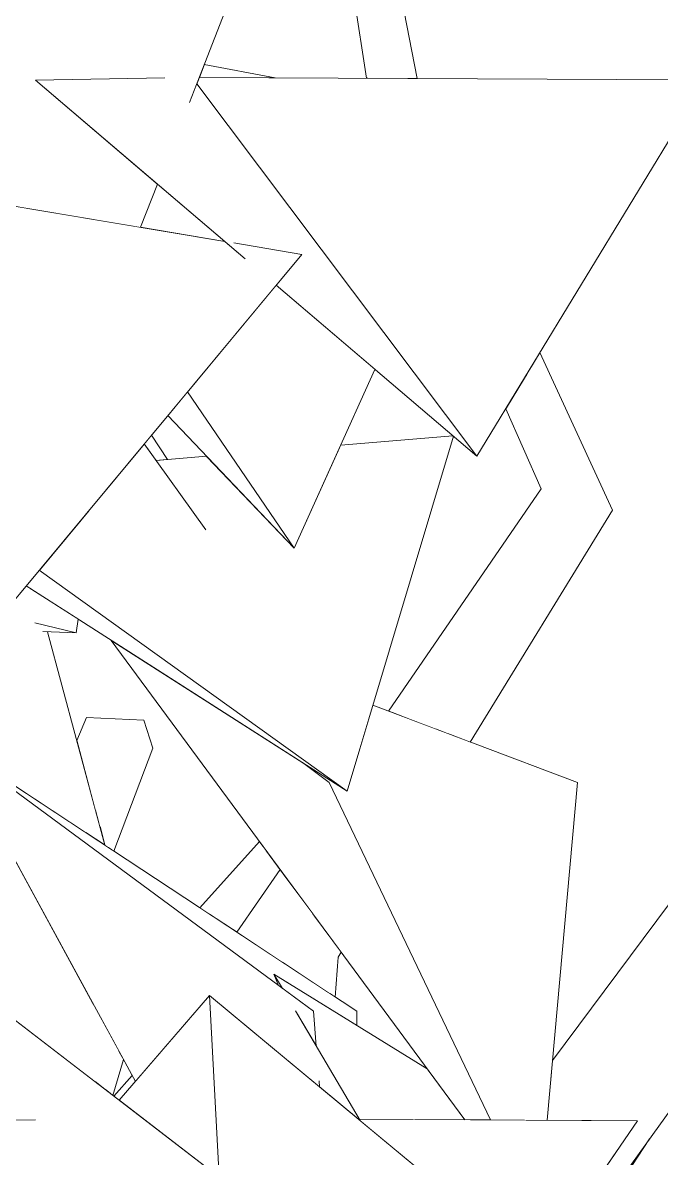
# Model space of a CAD drawing. Header units: millimetres. Extents: x -9413 to 8527, y -300 to 11224.
# Drawn here: x -5872 to -5548, y 3810 to 4386 of the extents above; entities that cross this region are included whole.
import ezdxf

# ---------------------------------------------------------------- set-up
doc = ezdxf.new("R2010")
doc.units = ezdxf.units.MM
doc.header["$MEASUREMENT"] = 0
doc.linetypes.add('Wipeout_Contour', pattern=[1000, 0, -1000])
doc.layers.add('Interior - Furniture', color=7, linetype='Continuous')
doc.layers.add('Interior - Furniture _Pen_No__4', color=7, linetype='Continuous', lineweight=20, true_color=0x029e21)

# ---------------------------------------------------------------- blocks, each defined once
blk = doc.blocks.new('Section Elem_40_6')
at = {"color": 254, "linetype": 'Wipeout_Contour', "lineweight": 0, "ltscale": 28986.58162}
blk.add_wipeout([(-5729.32, 4564.48), (-5697.5, 4358.08), (-5696.73, 4358.07), (-5715.66, 4565.58)], dxfattribs=at).dxf.layer = 'Interior - Furniture'
at = {"color": 254, "linetype": 'Wipeout_Contour', "lineweight": 0, "ltscale": 21693.539169}
blk.add_wipeout([(-5779.87, 4365.03), (-5782.41, 4358.52), (-5743.82, 4358.32)], dxfattribs=at).dxf.layer = 'Interior - Furniture'
at = {"color": 254, "linetype": 'Wipeout_Contour', "lineweight": 0, "ltscale": 28588.651452}
blk.add_wipeout([(-5810.3, 4172.57), (-5804.32, 4164.2), (-5798.57, 4164.67), (-5806.58, 4177.04)], dxfattribs=at).dxf.layer = 'Interior - Furniture'
at = {"color": 254, "linetype": 'Wipeout_Contour', "lineweight": 0, "ltscale": 27866.811363}
blk.add_wipeout([(-5608.81, 4149.82), (-5686.27, 4036.93), (-5674.88, 4032.63), (-5586.97, 4141.35)], dxfattribs=at).dxf.layer = 'Interior - Furniture'
at = {"color": 254, "linetype": 'Wipeout_Contour', "lineweight": 0, "ltscale": 35424.742255}
blk.add_wipeout([(-5839.59, 4033.67), (-5844.55, 4021.98), (-5844.26, 4020.87), (-5834.94, 3986.15), (-5810.55, 4032.42)], dxfattribs=at).dxf.layer = 'Interior - Furniture'
at = {"color": 254, "linetype": 'Wipeout_Contour', "lineweight": 0, "ltscale": 27957.745694}
blk.add_wipeout([(-5782.02, 3937.06), (-5777.2, 3933.89), (-5748.36, 3966.15), (-5751.82, 3970.84)], dxfattribs=at).dxf.layer = 'Interior - Furniture'
at = {"color": 254, "linetype": 'Wipeout_Contour', "lineweight": 0, "ltscale": 20842.54383}
blk.add_wipeout([(-5745.03, 3912.71), (-5740.23, 3909.54), (-5739.59, 3912.13)], dxfattribs=at).dxf.layer = 'Interior - Furniture'
at = {"color": 254, "linetype": 'Wipeout_Contour', "lineweight": 0, "ltscale": 40379.005086}
blk.add_wipeout([(-5553.72, 3819.86), (-5569.79, 3795.46), (-5559.9, 3789.34), (-5455.69, 3907.09), (-5468.49, 3906.11), (-5528.97, 3854.26)], dxfattribs=at).dxf.layer = 'Interior - Furniture'
at = {"color": 254, "linetype": 'Wipeout_Contour', "lineweight": 0, "ltscale": 27917.575213}
blk.add_wipeout([(-5826.21, 3841.95), (-5825.77, 3841.62), (-5816.42, 3852.08), (-5820.86, 3860.21)], dxfattribs=at).dxf.layer = 'Interior - Furniture'
at = {"color": 254, "linetype": 'Wipeout_Contour', "lineweight": 0, "ltscale": 21646.279854}
blk.add_wipeout([(-5679.4, 4357.98), (-5715.66, 4565.58), (-5696.73, 4358.07)], dxfattribs=at).dxf.layer = 'Interior - Furniture'
at = {"color": 254, "linetype": 'Wipeout_Contour', "lineweight": 0, "ltscale": 21008.85957}
blk.add_wipeout([(-5624.27, 4194.5), (-5626.77, 4190.37), (-5608.81, 4149.82)], dxfattribs=at).dxf.layer = 'Interior - Furniture'
at = {"color": 254, "linetype": 'Wipeout_Contour', "lineweight": 0, "ltscale": 28566.773927}
blk.add_wipeout([(-5838.44, 4138.72), (-5779.07, 4128.88), (-5810.3, 4172.57), (-5822.47, 4157.93)], dxfattribs=at).dxf.layer = 'Interior - Furniture'
at = {"color": 254, "linetype": 'Wipeout_Contour', "lineweight": 0, "ltscale": 20864.666971}
blk.add_wipeout([(-5586.97, 4141.35), (-5674.88, 4032.63), (-5662.48, 4027.94)], dxfattribs=at).dxf.layer = 'Interior - Furniture'
at = {"color": 254, "linetype": 'Wipeout_Contour', "lineweight": 0, "ltscale": 57157.982794}
blk.add_wipeout([(-5897.76, 4063.57), (-5894.62, 4011.22), (-5839.88, 3975.18), (-5870.54, 4100.1), (-5880.19, 4088.49), (-5882.42, 4085.33), (-5875.85, 4083.31), (-5883.78, 4083.4)], dxfattribs=at).dxf.layer = 'Interior - Furniture'
at = {"color": 254, "linetype": 'Wipeout_Contour', "lineweight": 0, "ltscale": 21198.822909}
blk.add_wipeout([(-5810.55, 4032.42), (-5834.94, 3986.15), (-5832.76, 3978)], dxfattribs=at).dxf.layer = 'Interior - Furniture'
at = {"color": 254, "linetype": 'Wipeout_Contour', "lineweight": 0, "ltscale": 27918.781177}
blk.add_wipeout([(-5777.2, 3933.89), (-5763.27, 3924.72), (-5741.36, 3956.65), (-5748.36, 3966.15)], dxfattribs=at).dxf.layer = 'Interior - Furniture'
at = {"color": 254, "linetype": 'Wipeout_Contour', "lineweight": 0, "ltscale": 47431.457919}
blk.add_wipeout([(-5602.97, 3859.62), (-5605.7, 3829.35), (-5568.85, 3829.15), (-5494.52, 3904.12), (-5519.04, 3902.25), (-5525.84, 3929.5), (-5543.55, 3939.26)], dxfattribs=at).dxf.layer = 'Interior - Furniture'
at = {"color": 254, "linetype": 'Wipeout_Contour', "lineweight": 0, "ltscale": 20835.660966}
blk.add_wipeout([(-5739.59, 3912.13), (-5740.23, 3909.54), (-5739.96, 3909.36)], dxfattribs=at).dxf.layer = 'Interior - Furniture'
at = {"color": 254, "linetype": 'Wipeout_Contour', "lineweight": 0, "ltscale": 35120.014981}
blk.add_wipeout([(-5888.04, 3901.88), (-5891.66, 3892.19), (-5835.11, 3848.78), (-5825.06, 3867.93), (-5835.95, 3887.88)], dxfattribs=at).dxf.layer = 'Interior - Furniture'
at = {"color": 254, "linetype": 'Wipeout_Contour', "lineweight": 0, "ltscale": 20221.213066}
blk.add_wipeout([(-5570.82, 3796.1), (-5569.79, 3795.46), (-5553.72, 3819.86)], dxfattribs=at).dxf.layer = 'Interior - Furniture'
at = {"color": 254, "linetype": 'Wipeout_Contour', "lineweight": 0, "ltscale": 28946.062138}
blk.add_wipeout([(-5715.66, 4565.58), (-5679.4, 4357.98), (-5679.28, 4357.98), (-5712.58, 4566.31)], dxfattribs=at).dxf.layer = 'Interior - Furniture'
at = {"color": 254, "linetype": 'Wipeout_Contour', "lineweight": 0, "ltscale": 27787.1216}
blk.add_wipeout([(-5662.48, 4027.94), (-5656.05, 4025.52), (-5572.56, 4138.85), (-5586.97, 4141.35)], dxfattribs=at).dxf.layer = 'Interior - Furniture'
at = {"color": 254, "linetype": 'Wipeout_Contour', "lineweight": 0, "ltscale": 35296.780918}
blk.add_wipeout([(-5810.55, 4032.42), (-5832.76, 3978), (-5830.31, 3968.87), (-5828.5, 3967.68), (-5805.99, 4018.17)], dxfattribs=at).dxf.layer = 'Interior - Furniture'
at = {"color": 254, "linetype": 'Wipeout_Contour', "lineweight": 0, "ltscale": 21194.563562}
blk.add_wipeout([(-5835.95, 3887.88), (-5893.55, 3993.52), (-5888.04, 3901.88)], dxfattribs=at).dxf.layer = 'Interior - Furniture'
at = {"color": 254, "linetype": 'Wipeout_Contour', "lineweight": 0, "ltscale": 27885.942014}
blk.add_wipeout([(-5741.36, 3956.65), (-5763.27, 3924.72), (-5762.52, 3924.22), (-5738.95, 3953.38)], dxfattribs=at).dxf.layer = 'Interior - Furniture'
at = {"color": 254, "linetype": 'Wipeout_Contour', "lineweight": 0, "ltscale": 27730.360496}
blk.add_wipeout([(-5739.96, 3909.36), (-5715.92, 3893.53), (-5711.8, 3912.17), (-5739.59, 3912.13)], dxfattribs=at).dxf.layer = 'Interior - Furniture'
at = {"color": 254, "linetype": 'Wipeout_Contour', "lineweight": 0, "ltscale": 40480.059842}
blk.add_wipeout([(-5559.8, 3829.1), (-5579.05, 3801.19), (-5570.82, 3796.1), (-5493.01, 3904.24), (-5494.52, 3904.12), (-5568.85, 3829.15)], dxfattribs=at).dxf.layer = 'Interior - Furniture'
at = {"color": 254, "linetype": 'Wipeout_Contour', "lineweight": 0, "ltscale": 27955.4373}
blk.add_wipeout([(-5835.11, 3848.78), (-5830.01, 3844.86), (-5823.32, 3864.74), (-5825.06, 3867.93)], dxfattribs=at).dxf.layer = 'Interior - Furniture'
at = {"color": 254, "linetype": 'Wipeout_Contour', "lineweight": 0, "ltscale": 21624.501064}
blk.add_wipeout([(-5671.67, 4357.94), (-5712.58, 4566.31), (-5679.28, 4357.98)], dxfattribs=at).dxf.layer = 'Interior - Furniture'
at = {"color": 254, "linetype": 'Wipeout_Contour', "lineweight": 0, "ltscale": 20813.839528}
blk.add_wipeout([(-5656.05, 4025.52), (-5644.79, 4021.26), (-5572.56, 4138.85)], dxfattribs=at).dxf.layer = 'Interior - Furniture'
at = {"color": 254, "linetype": 'Wipeout_Contour', "lineweight": 0, "ltscale": 57052.51559}
blk.add_wipeout([(-5870.3, 4100.39), (-5870.54, 4100.1), (-5839.88, 3975.18), (-5839.65, 3975.02), (-5865.17, 4079.94), (-5865.86, 4081.77), (-5868.83, 4094.07), (-5869.07, 4095.04)], dxfattribs=at).dxf.layer = 'Interior - Furniture'
at = {"color": 254, "linetype": 'Wipeout_Contour', "lineweight": 0, "ltscale": 21158.676535}
blk.add_wipeout([(-5828.5, 3967.68), (-5825.84, 3965.92), (-5805.99, 4018.17)], dxfattribs=at).dxf.layer = 'Interior - Furniture'
at = {"color": 254, "linetype": 'Wipeout_Contour', "lineweight": 0, "ltscale": 34783.764857}
blk.add_wipeout([(-5762.52, 3924.22), (-5745.03, 3912.71), (-5739.59, 3912.13), (-5724.85, 3934.27), (-5738.95, 3953.38)], dxfattribs=at).dxf.layer = 'Interior - Furniture'
at = {"color": 254, "linetype": 'Wipeout_Contour', "lineweight": 0, "ltscale": 20751.925979}
blk.add_wipeout([(-5715.92, 3893.53), (-5713.32, 3891.82), (-5711.8, 3912.17)], dxfattribs=at).dxf.layer = 'Interior - Furniture'
at = {"color": 254, "linetype": 'Wipeout_Contour', "lineweight": 0, "ltscale": 27940.679447}
blk.add_wipeout([(-5830.01, 3844.86), (-5828.23, 3843.5), (-5821.89, 3862.11), (-5823.32, 3864.74)], dxfattribs=at).dxf.layer = 'Interior - Furniture'
at = {"color": 254, "linetype": 'Wipeout_Contour', "lineweight": 0, "ltscale": 27965.022439}
blk.add_wipeout([(-5616.07, 4207.98), (-5624.27, 4194.5), (-5608.81, 4149.82), (-5586.97, 4141.35)], dxfattribs=at).dxf.layer = 'Interior - Furniture'
at = {"color": 254, "linetype": 'Wipeout_Contour', "lineweight": 0, "ltscale": 28636.004014}
blk.add_wipeout([(-5870.26, 4100.44), (-5870.3, 4100.39), (-5869.07, 4095.04), (-5868.32, 4099.2)], dxfattribs=at).dxf.layer = 'Interior - Furniture'
at = {"color": 254, "linetype": 'Wipeout_Contour', "lineweight": 0, "ltscale": 35540.47985}
blk.add_wipeout([(-5865.17, 4079.94), (-5839.65, 3975.02), (-5830.31, 3968.87), (-5859.38, 4077.25), (-5861.85, 4077.36)], dxfattribs=at).dxf.layer = 'Interior - Furniture'
at = {"color": 254, "linetype": 'Wipeout_Contour', "lineweight": 0, "ltscale": 20838.202362}
blk.add_wipeout([(-5724.85, 3934.27), (-5739.59, 3912.13), (-5724.06, 3933.2)], dxfattribs=at).dxf.layer = 'Interior - Furniture'
at = {"color": 254, "linetype": 'Wipeout_Contour', "lineweight": 0, "ltscale": 27931.448858}
blk.add_wipeout([(-5828.23, 3843.5), (-5826.21, 3841.95), (-5820.86, 3860.21), (-5821.89, 3862.11)], dxfattribs=at).dxf.layer = 'Interior - Furniture'
at = {"color": 254, "linetype": 'Wipeout_Contour', "lineweight": 0, "ltscale": 20989.990474}
blk.add_wipeout([(-5614.46, 4210.62), (-5616.07, 4207.98), (-5586.97, 4141.35)], dxfattribs=at).dxf.layer = 'Interior - Furniture'
at = {"color": 254, "linetype": 'Wipeout_Contour', "lineweight": 0, "ltscale": 28627.980501}
blk.add_wipeout([(-5869.07, 4095.04), (-5868.83, 4094.07), (-5867.78, 4098.86), (-5868.32, 4099.2)], dxfattribs=at).dxf.layer = 'Interior - Furniture'
at = {"color": 254, "linetype": 'Wipeout_Contour', "lineweight": 0, "ltscale": 27737.488541}
blk.add_wipeout([(-5724.06, 3933.2), (-5739.59, 3912.13), (-5711.8, 3912.17), (-5710.32, 3914.58)], dxfattribs=at).dxf.layer = 'Interior - Furniture'
at = {"color": 254, "linetype": 'Wipeout_Contour', "lineweight": 0, "ltscale": 97742.016588}
blk.add_wipeout([(-5896.39, 3895.82), (-5924.06, 3784.93), (-5917.34, 3768.37), (-5875.32, 3803), (-5905.22, 3829.1), (-5865.57, 3829.62), (-5825.9, 3759.85), (-5858.69, 3788.48), (-5897.58, 3686.66), (-5906.46, 3698.67), (-5914.94, 3671.16), (-5862.05, 3708.9), (-5862.16, 3708.74), (-5779.69, 3806.24)], dxfattribs=at).dxf.layer = 'Interior - Furniture'
at = {"color": 254, "linetype": 'Wipeout_Contour', "lineweight": 0, "ltscale": 27932.528205}
blk.add_wipeout([(-5609.4, 4218.94), (-5614.46, 4210.62), (-5586.97, 4141.35), (-5572.56, 4138.85)], dxfattribs=at).dxf.layer = 'Interior - Furniture'
at = {"color": 254, "linetype": 'Wipeout_Contour', "lineweight": 0, "ltscale": 35714.717932}
blk.add_wipeout([(-5867.78, 4098.86), (-5868.83, 4094.07), (-5865.86, 4081.77), (-5844.96, 4076.6), (-5843.94, 4083.61)], dxfattribs=at).dxf.layer = 'Interior - Furniture'
at = {"color": 254, "linetype": 'Wipeout_Contour', "lineweight": 0, "ltscale": 28556.793809}
blk.add_wipeout([(-5865.86, 4081.77), (-5865.17, 4079.94), (-5861.85, 4077.36), (-5844.96, 4076.6)], dxfattribs=at).dxf.layer = 'Interior - Furniture'
at = {"color": 254, "linetype": 'Wipeout_Contour', "lineweight": 0, "ltscale": 108895.881311}
blk.add_wipeout([(-5940.56, 4303.99), (-5936.76, 4273.64), (-5935.85, 4273.65), (-5936.66, 4272.87), (-5909.19, 4053.61), (-5730.36, 4268.73), (-5764.88, 4274.52), (-5759.06, 4266.44), (-5769.45, 4275.29), (-5891.78, 4295.81), (-5880.12, 4272.6), (-5904.24, 4297.9), (-5913.61, 4299.47), (-5898.3, 4274.48), (-5923.62, 4301.15)], dxfattribs=at).dxf.layer = 'Interior - Furniture'
at = {"color": 254, "linetype": 'Wipeout_Contour', "lineweight": 0, "ltscale": 21625.557684}
blk.add_wipeout([(-5803.6, 4304.38), (-5812.18, 4282.46), (-5769.45, 4275.29)], dxfattribs=at).dxf.layer = 'Interior - Furniture'
at = {"color": 254, "linetype": 'Wipeout_Contour', "lineweight": 0, "ltscale": 70846.183816}
blk.add_wipeout([(-5838.44, 4138.72), (-5863.63, 4108.41), (-5707.33, 3996.28), (-5653.34, 4176.39), (-5653.65, 4176.66), (-5710.57, 4171.95), (-5734.27, 4119.67), (-5778.75, 4166.31), (-5804.32, 4164.2), (-5779.07, 4128.88)], dxfattribs=at).dxf.layer = 'Interior - Furniture'
at = {"color": 254, "linetype": 'Wipeout_Contour', "lineweight": 0, "ltscale": 28439.446565}
blk.add_wipeout([(-5788.37, 4198.94), (-5734.27, 4119.67), (-5693.18, 4210.32), (-5743.37, 4253.08)], dxfattribs=at).dxf.layer = 'Interior - Furniture'
at = {"color": 254, "linetype": 'Wipeout_Contour', "lineweight": 0, "ltscale": 21287.458112}
blk.add_wipeout([(-5870.26, 4100.44), (-5707.33, 3996.28), (-5863.63, 4108.41)], dxfattribs=at).dxf.layer = 'Interior - Furniture'
at = {"layer": 'Interior - Furniture _Pen_No__4', "linetype": 'Continuous'}
for p, q in [((-5865.86, 4081.77), (-5844.96, 4076.6)), ((-5844.96, 4076.6), (-5843.94, 4083.61)), ((-5844.96, 4076.6), (-5861.85, 4077.36))]:
    blk.add_line(p, q, dxfattribs=at)
at = {"color": 254, "linetype": 'Wipeout_Contour', "lineweight": 0, "ltscale": 21363.615002}
blk.add_wipeout([(-5788.37, 4198.94), (-5798.38, 4186.9), (-5734.27, 4119.67)], dxfattribs=at).dxf.layer = 'Interior - Furniture'
at = {"color": 254, "linetype": 'Wipeout_Contour', "lineweight": 0, "ltscale": 48395.714399}
blk.add_wipeout([(-5707.33, 3996.28), (-5729.31, 4010.33), (-5716.41, 4000.66), (-5634.46, 3829.5), (-5605.7, 3829.35), (-5590.25, 4000.66), (-5694.24, 4039.94)], dxfattribs=at).dxf.layer = 'Interior - Furniture'
at = {"layer": 'Interior - Furniture _Pen_No__4', "linetype": 'Continuous'}
blk.add_line((-5602.97, 3859.62), (-5543.55, 3939.26), dxfattribs=at)
at = {"color": 254, "linetype": 'Wipeout_Contour', "lineweight": 0, "ltscale": 28531.150133}
blk.add_wipeout([(-5782.41, 4358.52), (-5783.67, 4355.3), (-5641.45, 4166.26), (-5525.29, 4357.18)], dxfattribs=at).dxf.layer = 'Interior - Furniture'
at = {"color": 254, "linetype": 'Wipeout_Contour', "lineweight": 0, "ltscale": 34716.629823}
blk.add_wipeout([(-5729.31, 4010.33), (-5827.04, 4072.81), (-5647.61, 3829.57), (-5634.46, 3829.5), (-5716.41, 4000.66)], dxfattribs=at).dxf.layer = 'Interior - Furniture'
at = {"layer": 'Interior - Furniture _Pen_No__4', "linetype": 'Continuous'}
for p, q in [((-5572.56, 4138.85), (-5609.4, 4218.94)), ((-5608.81, 4149.82), (-5626.77, 4190.37)), ((-5686.27, 4036.93), (-5608.81, 4149.82)), ((-5644.79, 4021.26), (-5572.56, 4138.85)), ((-5590.25, 4000.66), (-5694.24, 4039.94)), ((-5839.59, 4033.67), (-5810.55, 4032.42))]:
    blk.add_line(p, q, dxfattribs=at)
at = {"color": 254, "linetype": 'Wipeout_Contour', "lineweight": 0, "ltscale": 64689.053399}
blk.add_wipeout([(-5865.58, 4357.18), (-5759.06, 4266.44), (-5764.88, 4274.52), (-5730.36, 4268.73), (-5743.37, 4253.08), (-5641.45, 4166.26), (-5783.67, 4355.3), (-5787.42, 4345.74), (-5799.8, 4358.3)], dxfattribs=at).dxf.layer = 'Interior - Furniture'
at = {"color": 254, "linetype": 'Wipeout_Contour', "lineweight": 0, "ltscale": 48252.646707}
blk.add_wipeout([(-5744.45, 3903.5), (-5740.16, 3896.21), (-5724.43, 3884.61), (-5722.97, 3867), (-5701.12, 3829.86), (-5647.61, 3829.57), (-5666.65, 3855.38)], dxfattribs=at).dxf.layer = 'Interior - Furniture'
at = {"color": 254, "linetype": 'Wipeout_Contour', "lineweight": 0, "ltscale": 20977.131935}
blk.add_wipeout([(-5865.57, 3829.62), (-5905.22, 3829.1), (-5825.9, 3759.85)], dxfattribs=at).dxf.layer = 'Interior - Furniture'
at = {"layer": 'Interior - Furniture _Pen_No__4', "linetype": 'Continuous'}
for p, q in [((-5697.5, 4358.08), (-5729.32, 4564.48)), ((-5671.67, 4357.94), (-5712.58, 4566.31)), ((-5641.45, 4166.26), (-5525.29, 4357.18)), ((-5730.36, 4268.73), (-5764.89, 4274.53)), ((-5909.19, 4053.61), (-5730.36, 4268.73)), ((-5641.45, 4166.26), (-5743.37, 4253.08)), ((-5734.27, 4119.67), (-5693.18, 4210.32)), ((-5788.37, 4198.94), (-5734.27, 4119.67)), ((-5734.27, 4119.67), (-5798.38, 4186.9)), ((-5779.06, 4128.87), (-5810.3, 4172.57)), ((-5798.57, 4164.67), (-5806.58, 4177.04)), ((-5653.65, 4176.66), (-5710.57, 4171.95)), ((-5778.75, 4166.31), (-5804.32, 4164.2)), ((-5905.22, 3829.1), (-5865.56, 3829.62))]:
    blk.add_line(p, q, dxfattribs=at)
at = {"color": 254, "linetype": 'Wipeout_Contour', "lineweight": 0, "ltscale": 117160.230808}
blk.add_wipeout([(-5993.09, 4461.98), (-6015.51, 4444.55), (-5953.14, 4362.33), (-5935.76, 4365.64), (-5931.91, 4362.55), (-5928.06, 4371.35), (-5909.57, 4344.69), (-5884.45, 4324.6), (-5898.5, 4328.73), (-5873.55, 4292.75), (-5812.18, 4282.46), (-5803.6, 4304.38), (-5865.58, 4357.18), (-5799.8, 4358.3), (-5787.42, 4345.74), (-5758.32, 4420.08)], dxfattribs=at).dxf.layer = 'Interior - Furniture'
at = {"color": 254, "linetype": 'Wipeout_Contour', "lineweight": 0, "ltscale": 20822.623437}
blk.add_wipeout([(-5744.45, 3903.5), (-5742.08, 3897.63), (-5740.16, 3896.21)], dxfattribs=at).dxf.layer = 'Interior - Furniture'
at = {"color": 254, "linetype": 'Wipeout_Contour', "lineweight": 0, "ltscale": 27582.392168}
blk.add_wipeout([(-5700.72, 3829.18), (-5733.45, 3884.8), (-5721.52, 3849.39), (-5721.25, 3846.2)], dxfattribs=at).dxf.layer = 'Interior - Furniture'
at = {"layer": 'Interior - Furniture _Pen_No__4', "linetype": 'Continuous'}
for p, q in [((-5787.42, 4345.73), (-5758.32, 4420.08)), ((-5743.82, 4358.32), (-5779.87, 4365.03)), ((-5865.58, 4357.18), (-5799.79, 4358.3)), ((-5759.04, 4266.43), (-5865.58, 4357.18)), ((-5525.29, 4357.18), (-5782.41, 4358.52)), ((-5783.67, 4355.3), (-5641.45, 4166.26)), ((-5812.18, 4282.46), (-5803.6, 4304.38)), ((-5769.45, 4275.29), (-5891.79, 4295.81))]:
    blk.add_line(p, q, dxfattribs=at)
at = {"color": 254, "linetype": 'Wipeout_Contour', "lineweight": 0, "ltscale": 34827.140043}
blk.add_wipeout([(-5908.02, 4020.05), (-5742.08, 3897.63), (-5744.45, 3903.5), (-5702.45, 3877.52), (-5702.37, 3884.61)], dxfattribs=at).dxf.layer = 'Interior - Furniture'
at = {"color": 254, "linetype": 'Wipeout_Contour', "lineweight": 0, "ltscale": 68035.248713}
blk.add_wipeout([(-5662.07, 3761.44), (-5738.84, 3741.89), (-5659.11, 3685.1), (-5559.8, 3829.1), (-5701.12, 3829.86), (-5700.72, 3829.18), (-5629.13, 3769.83), (-5661.02, 3761.71), (-5656.5, 3754.03), (-5655.7, 3751.23)], dxfattribs=at).dxf.layer = 'Interior - Furniture'
at = {"layer": 'Interior - Furniture _Pen_No__4', "linetype": 'Continuous'}
for p, q in [((-5707.33, 3996.28), (-5653.34, 4176.39)), ((-5605.7, 3829.35), (-5590.25, 4000.66)), ((-5711.8, 3912.17), (-5710.32, 3914.58)), ((-5570.82, 3796.1), (-5493.01, 3904.24)), ((-5569.79, 3795.46), (-5553.72, 3819.86))]:
    blk.add_line(p, q, dxfattribs=at)
at = {"color": 254, "linetype": 'Wipeout_Contour', "lineweight": 0, "ltscale": 55626.524662}
blk.add_wipeout([(-5908.02, 4020.05), (-5814.77, 3849.05), (-5777.22, 3892.59), (-5721.25, 3846.2), (-5721.52, 3849.39), (-5733.45, 3884.8), (-5722.97, 3867), (-5724.43, 3884.61)], dxfattribs=at).dxf.layer = 'Interior - Furniture'
at = {"layer": 'Interior - Furniture _Pen_No__4', "linetype": 'Continuous'}
for p, q in [((-5707.33, 3996.28), (-5863.63, 4108.41)), ((-5870.26, 4100.44), (-5707.33, 3996.28)), ((-5830.31, 3968.87), (-5859.38, 4077.25)), ((-5844.55, 4021.98), (-5839.59, 4033.67)), ((-5810.55, 4032.42), (-5805.99, 4018.17)), ((-5825.84, 3965.92), (-5805.99, 4018.17)), ((-5716.41, 4000.66), (-5729.31, 4010.33)), ((-5782.02, 3937.06), (-5751.82, 3970.84)), ((-5763.27, 3924.72), (-5741.36, 3956.65)), ((-5740.16, 3896.21), (-5744.45, 3903.5)), ((-5744.45, 3903.5), (-5742.08, 3897.63))]:
    blk.add_line(p, q, dxfattribs=at)
at = {"color": 254, "linetype": 'Wipeout_Contour', "lineweight": 0, "ltscale": 47880.075744}
blk.add_wipeout([(-5629.13, 3769.83), (-5777.22, 3892.59), (-5770.32, 3764.31), (-5738.84, 3741.89), (-5662.07, 3761.44), (-5665.45, 3769.23), (-5661.02, 3761.71)], dxfattribs=at).dxf.layer = 'Interior - Furniture'
at = {"layer": 'Interior - Furniture _Pen_No__4', "linetype": 'Continuous'}
for p, q in [((-5634.46, 3829.5), (-5716.41, 4000.66)), ((-5713.32, 3891.82), (-5711.8, 3912.17)), ((-5666.65, 3855.38), (-5744.45, 3903.5)), ((-5700.72, 3829.18), (-5733.46, 3884.82)), ((-5722.97, 3867), (-5724.43, 3884.61)), ((-5702.45, 3877.52), (-5702.37, 3884.61)), ((-5721.25, 3846.2), (-5721.52, 3849.41)), ((-5559.8, 3829.1), (-5701.12, 3829.86)), ((-5659.11, 3685.1), (-5559.8, 3829.1))]:
    blk.add_line(p, q, dxfattribs=at)
at = {"color": 254, "linetype": 'Wipeout_Contour', "lineweight": 0, "ltscale": 55367.459682}
blk.add_wipeout([(-5777.22, 3892.59), (-5823.01, 3839.49), (-5779.69, 3806.24), (-5798.3, 3784.24), (-5777.35, 3769.32), (-5776.26, 3770.09), (-5775.43, 3767.95), (-5770.32, 3764.31)], dxfattribs=at).dxf.layer = 'Interior - Furniture'
at = {"layer": 'Interior - Furniture _Pen_No__4', "linetype": 'Continuous'}
for p, q in [((-5827.04, 4072.81), (-5647.61, 3829.57)), ((-5702.37, 3884.61), (-5908.02, 4020.05)), ((-5724.43, 3884.61), (-5908.02, 4020.05)), ((-5908.02, 4020.05), (-5814.77, 3849.05)), ((-5779.69, 3806.24), (-5896.39, 3895.82)), ((-5823.01, 3839.49), (-5777.22, 3892.59)), ((-5629.11, 3769.81), (-5777.22, 3892.59)), ((-5777.22, 3892.59), (-5770.32, 3764.31)), ((-5826.21, 3841.95), (-5820.86, 3860.21)), ((-5825.77, 3841.62), (-5816.42, 3852.08))]:
    blk.add_line(p, q, dxfattribs=at)

msp = doc.modelspace()

# ---------------------------------------------------------------- block references
at = {"layer": 'Interior - Furniture'}
msp.add_blockref('Section Elem_40_6', (0, 0), dxfattribs=at)

doc.saveas('drawing.dxf')
